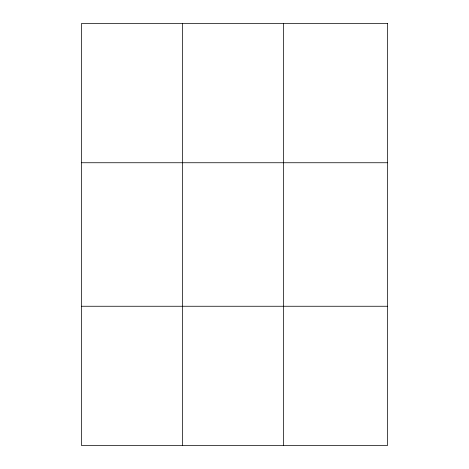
<?xml version="1.0" encoding="UTF-8"?>
<svg xmlns="http://www.w3.org/2000/svg" width="469" height="469" viewBox="0 0 469 469"><rect width="100%" height="100%" fill="white"/><g stroke="black" fill="none" stroke-linecap="round" stroke-linejoin="round"><path stroke-width="0.7" d="M182.494 445.55L182.494 23.45M283.452 445.55L283.452 23.45M81.53 162.743L387.47 162.743M81.53 306.257L387.47 306.257M387.47 23.45L387.47 445.55L81.53 445.55L81.53 23.45L387.47 23.45"/></g></svg>
